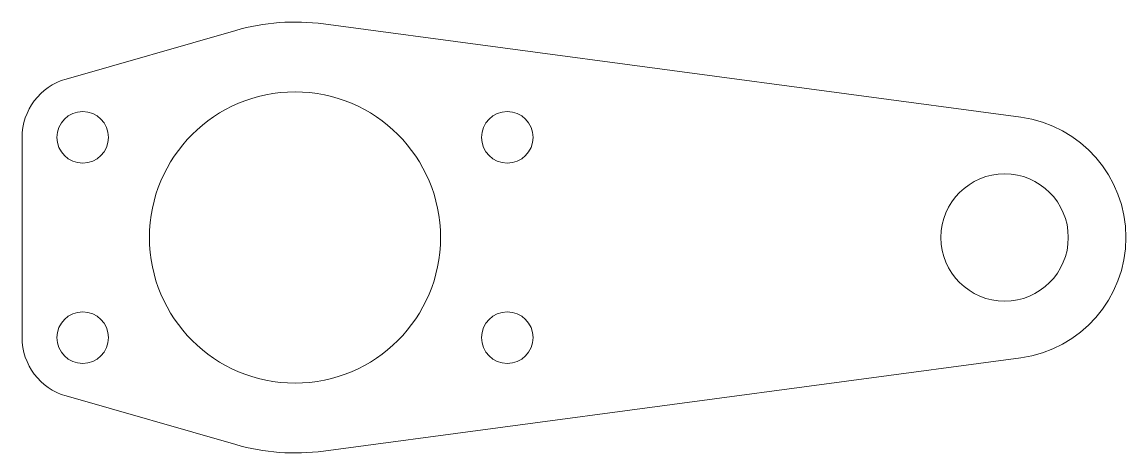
# Model space of a CAD drawing. Header units: millimetres. Extents: x -162 to 20, y -36 to 36.
import ezdxf

# ---------------------------------------------------------------- set-up
doc = ezdxf.new("R2010")
doc.units = ezdxf.units.MM

msp = doc.modelspace()

# ---------------------------------------------------------------- linework, layer by layer
at = {"color": 7, "linetype": 'Continuous', "lineweight": 15}
for p, q in [((-112.3, 35.19), (2.65, 19.82)), ((-154.75, 26.11), (-126.78, 34.13)), ((-162, -16.5), (-162, 16.5)), ((2.65, -19.82), (-112.3, -35.19)), ((-126.78, -34.13), (-154.75, -26.11))]:
    msp.add_line(p, q, dxfattribs=at)
for centre, radius in [((-117, 0), 24), ((-152, 16.5), 4.25), ((-82, 16.5), 4.25), ((0, 0), 10.5), ((-152, -16.5), 4.25), ((-82, -16.5), 4.25)]:
    msp.add_circle(centre, radius, dxfattribs=at)
for centre, radius, start, end in [((-117, 0), 35.5, 82.3872, 105.984), ((-152, 16.5), 10, 105.984, 180), ((0, 0), 20, 277.6128, 82.3872), ((-152, -16.5), 10, 180, 254.016), ((-117, 0), 35.5, 254.016, 277.6128)]:
    msp.add_arc(centre, radius, start, end, dxfattribs=at)

doc.saveas('drawing.dxf')
